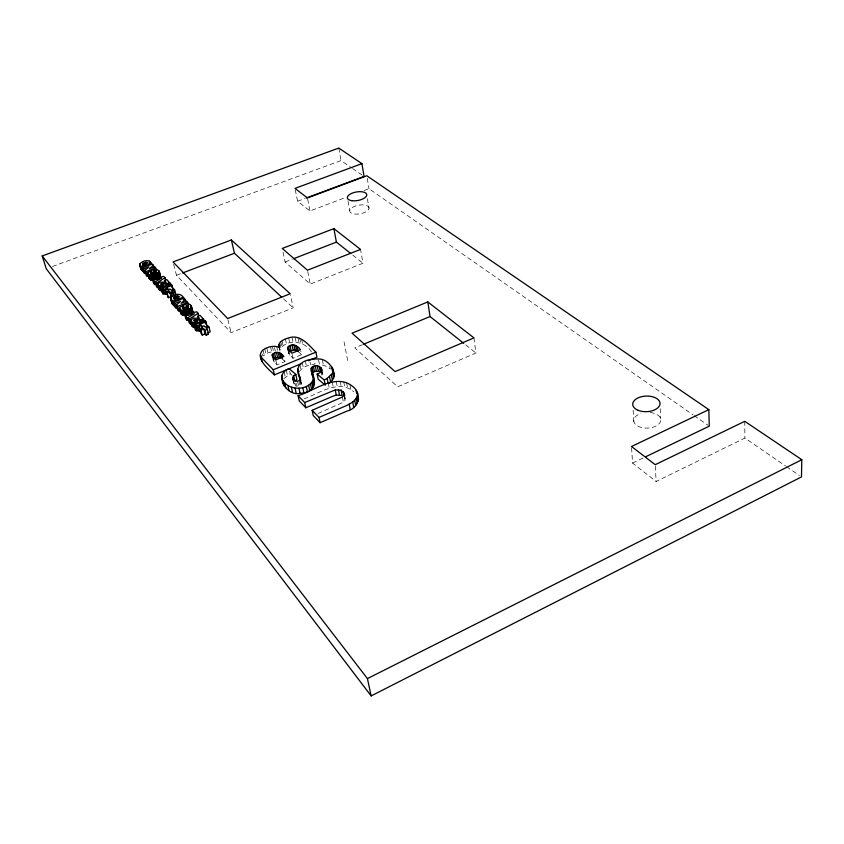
<?xml version="1.0" encoding="UTF-8"?>
<svg xmlns="http://www.w3.org/2000/svg" width="844" height="844" viewBox="0 0 844 844"><rect width="100%" height="100%" fill="white"/><g stroke="black" fill="none" stroke-linecap="round" stroke-linejoin="round"><path stroke-width="0.63" stroke-dasharray="4.22 3.17" d="M299.029 380.823L300.137 385.972L301.54 384.706L300.981 381.826M321.764 369.282L322.672 375.411L321.617 370.284M317.988 413.518L343.413 402.229L345.059 400.425L344.943 396.48M311.489 351.948C305.317 340.786 286.295 338.212 279.892 349.838L279.332 347.338M299.377 371.676C302.606 366.391 309.284 364.766 315.034 364.028L313.989 358.943M283.753 378.65L290.252 373.765L292.161 375.411M272.359 346.399L273.488 351.399L267.907 352.834L262.874 356.084L262.009 352.328M631.597 447.763L632.557 463.071L656.126 481.491L744.893 438.047L785.458 465.92M632.557 463.071L643.181 457.965M473.938 337.895L475.932 353.035L397.672 386.816L354.818 347.886L362.097 344.848M303.998 398.853C318.494 393.715 339.045 378.734 353.9 391.848M272.485 357.075L273.34 360.852L276.916 364.903L284.966 361.58L284.407 359.059M287.973 349.891L288.796 353.657L293.005 358.257L301.53 354.733L300.728 350.956M173.664 264.372L176.501 275.292L231.087 332.684L293.184 307.838L290.473 295.041M283.025 252.145L285.103 261.999L310.265 284.09L362.962 263.233L360.525 249.413M285.103 261.999L292.425 259.161M176.501 275.292L181.333 273.456M295.252 189.678L297.563 201.262L309.98 210.968L345.639 197.517M364.091 190.565L369.007 188.708L693.061 414.868M297.563 201.262L304.958 198.498M52.444 266.514L341.018 160.582L351.505 167.787M329.772 366.518L330.289 369.081L326.997 366.528L319.401 364.07L318.357 358.974M292.762 379.853L294.482 385.086L297.151 386.404L296.033 381.256M352.549 168.505L364.081 176.428M786.524 466.648L799.342 475.457M694.137 415.617L708.179 425.418M352.75 255.11L362.962 263.233M465.73 344.922L475.932 353.035M283.552 298.892L293.184 307.838M298.365 351.632L301.53 354.733M282.307 358.89L284.966 361.58M321.786 372.499L322.809 374.409M344.236 396.764L345.354 398.568M227.943 319.707L231.087 332.684M263.043 349.88L264.193 354.881M266.767 347.833L267.907 352.834M264.731 348.794L265.871 353.794M273.393 358.373L274.247 362.15M270.502 346.694L271.631 351.695M274.5 347.549L275.344 351.304M275.777 359.85L276.916 364.903M276.695 346.536L277.528 350.292M280.746 341.651L281.843 346.652M286.306 370.263L287.435 375.358M280.05 343.909L280.873 347.654M279.121 347.253L279.955 351.009M284.133 371.887L285.272 376.994M289.692 371.212L290.252 373.765M282.002 340.712L283.099 345.702M289.059 351.368L289.882 355.145M295.147 383.419L295.706 385.993M285.399 338.982L286.485 343.972M293.353 379.948L294.482 385.086M300.432 379.557L301.54 384.706M299.905 380.285L301.013 385.434M288.648 337.906L289.724 342.896M292.182 354.48L293.005 358.257M297.563 381.235L298.681 386.373M295.062 337.189L296.128 342.179M299.82 364.439L300.918 369.524M291.918 337.305L292.984 342.295M297.943 337.537L299.008 342.527M302.205 362.582L303.291 367.667M301.646 339.225L302.701 344.236M305.328 361L306.404 366.085M299.726 338.138L300.781 343.139M310.075 362.181L310.603 364.724M321.036 371.307L321.828 375.158M322.345 359.787L323.379 364.882M307.722 271.473L310.265 284.09M328.263 383.144L329.308 388.324M332.262 382.089L333.296 387.28M336.26 381.499L337.283 386.679M344.036 395.192L345.059 400.425M340.174 381.414L341.198 386.605M342.369 396.986L343.413 402.229M343.708 381.783L344.721 386.985M307.67 199.121L309.98 210.968M350.07 385.275L350.882 389.443M346.546 382.554L347.559 387.755M344.078 341.883L347.781 361.2M338.792 148.08L341.018 160.582M347.992 201.03L349.711 210.652M367.383 198.646L369.018 208.289A9.78 4.378 -10 0 1 354.248 213.975A9.78 4.378 -10 0 1 354.818 206.231A9.78 4.378 -10 0 1 369.018 208.289M367.267 178.348L369.007 188.708M633.137 410.226L633.823 421.536M655.324 465.983L656.126 481.491M660.198 408.739L660.683 418.824M288.764 352.433L288.796 353.657M744.746 421.314L744.893 438.047M650.123 412.473A13.557 7.881 -2 0 1 659.122 423.783A13.557 7.881 -2 0 1 637.568 425.967A13.557 7.881 -2 0 1 641.018 413.402"/><path stroke-width="1.27" d="M295.833 374.419L293.67 375.844L294.788 380.971L296.94 379.536L295.833 374.419L289.133 368.67C273.087 374.029 286.57 396.691 300.053 393.336C317.07 392.291 315.762 381.193 311.141 368.332C315.92 361.306 328.2 370.252 317.154 374.103L318.22 379.241L325.33 385.17L324.275 380L317.154 374.103M314.422 384.431L311.141 368.332M645.544 456.826L709.266 426.167L708.844 409.646L631.512 446.487L655.25 464.685L744.746 421.314L801.8 459.716L801.473 476.923L371.138 695.92L46.272 268.782L42.2 255.943L338.792 148.08L361.907 163.641L364.081 176.428L306.182 198.045M272.232 354.723L272.201 355.82L275.777 359.85L283.848 356.537C281.527 352.286 275.461 350.693 272.232 354.723L272.802 357.244M293.67 375.844L292.488 378.576C293.649 381.688 298.597 382.269 300.432 379.557C292.246 364.513 304.663 358.436 318.357 358.974C330.183 358.563 341.113 377.194 328.211 383.587L327.166 378.418L332.673 373.08L332.863 368.87M183.686 309.073L182.758 305.507L187.199 303.787C190.09 303.355 193.434 307.163 189.773 308.756L191.008 313.535L192.706 311.636L192.126 310.086M158.978 271.24L157.332 273.656L158.566 278.267C162.554 276.157 159.294 268.793 155.085 269.162L150.844 270.766L151.772 274.205M282.898 380.338L283.078 383.904M341.113 390.181L344.331 393.336L344.036 395.192L342.369 396.986L312.143 410.3L313.261 415.554L320.098 422.707L346.842 411.144C358.552 408.675 362.698 394.127 352.897 386.626C336.281 372.584 314.084 390.941 298.111 395.688L299.24 400.879L305.823 407.768L332.8 396.258L336.281 395.129L342.137 395.403L341.113 390.181L335.237 389.907L304.705 402.546L298.111 395.688M312.143 410.3L318.99 417.421L345.808 405.869C350.967 403.411 358.953 399.296 357.244 392.354M181.017 312.006L180.605 312.997L181.302 314.232L184.92 315.487L183.675 310.708L180.816 310.117L179.445 307.743L181.112 306.235L182.884 307.353L183.507 309.727M148.892 277.402L148.787 277.855C151.108 282.761 158.081 278.172 161.542 278.119L155.138 281.812L156.393 286.443L157.606 287.793L156.351 283.151L155.138 281.812M148.945 278.362L147.637 272.812L149.261 271.43L150.897 272.433L151.519 274.733M190.375 320.287L191.609 322.039L193.888 322.524L195.133 327.345C191.261 327.841 191.018 322.904 190.375 320.287L193.371 318.104L199.469 318.304L197.612 316.3L200.007 315.371L203.583 319.211L204.195 321.627M281.537 376.962C284.671 390.772 308.419 392.281 313.346 379.272M301.139 363.764L274.395 374.873C269.5 369.799 254.107 358.257 263.043 349.88C267.653 346.768 273.772 345.217 279.121 347.253C277.296 341.588 284.565 339.161 288.648 337.906C300.295 333.76 308.735 345.091 315.899 352.138L316.943 357.202L308.429 360.736M171.923 302.352L171.859 303.397L174.086 305.992L172.83 301.266L170.509 298.154C172.988 294.356 180.563 292.256 183.169 297.267L183.781 299.631M163.398 287.983L162.776 285.652L159.189 285.989L157.575 284.628L157.617 283.658L160.36 282.107L166.089 282.244L164.432 280.451L166.711 279.575L169.929 283.035L170.551 285.367M141.37 267.78L140.895 269.194L142.9 271.536L141.644 266.978L139.577 264.172C142.035 260.796 149.019 258.633 151.54 263.265L141.644 266.978M142.457 263.718L142.773 264.921L148.175 262.895L146.212 262.167L142.731 263.497L143.079 265.997M319.169 366.307L320.214 371.423L314.474 371.487L312.206 373.449L312.122 375.158L311.046 370.041M150.897 272.433C148.386 276.115 160.36 272.106 154.863 270.713L153.924 271.072L154.536 273.361M192.168 324.085L191.767 325.668M287.677 347.411C291.191 342.822 297.89 345.312 300.464 349.701L291.918 353.214L287.709 348.635L287.677 347.411L288.49 351.178M159.263 287.836L158.714 288.764L159.242 289.851L161.932 290.769M173.664 302.184L174.835 303.471L176.09 308.208L174.919 306.921L173.664 302.184L184.013 298.185L185.205 299.451L181.038 303.312L186.735 301.097L188.539 304.758M176.354 305.138L177.525 306.425L178.77 311.172L177.609 309.885L176.354 305.138L180.574 301.245L174.835 303.471M142.404 267.812L143.459 268.972L144.704 273.54L143.649 272.38L142.404 267.812L152.31 264.088L153.376 265.238L149.304 268.782L154.758 266.725L156.446 270.175M149.335 275.376L147.13 276.22L146.075 275.049L144.82 270.47L148.945 266.904L143.459 268.972M182.884 307.353C180.342 311.404 192.959 307.016 187.02 305.496L186.039 305.876L186.893 306.794L184.72 307.638L182.758 305.507M198.73 315.74L198.118 313.335L196.694 311.816L184.625 314.232L185.933 315.667L194.447 313.715L187.801 317.724L189.056 322.524L190.406 324.022L192.39 322.714M190.406 324.022L189.161 319.211L198.118 313.335M156.351 283.151L165.013 277.75L163.736 276.378L152.279 278.668L153.534 283.289L154.705 284.586L157.016 284.059M174.265 297.183L173.41 297.921L173.938 299.008L179.582 296.824L178.052 295.949L174.265 297.183L174.887 299.536M183.675 310.708L189.773 308.756M297.288 346.599L298.365 351.632L294.936 349.912L289.597 351.421L288.511 346.399M147.531 273.266C149.261 277.127 154.526 275.165 157.332 273.656M324.275 380L327.166 378.418M279.723 352.75L280.841 357.782L277.592 357.423L274.194 358.827L273.066 353.794M371.138 695.92L367.435 678.608L801.8 459.716M363.31 344.341L430.029 316.532L463.694 343.297M427.824 301.92L352.064 333.19L395.087 371.603L473.938 337.895L427.824 301.92L430.029 316.532M260.29 355.187L261.967 358.046L273.245 369.788L315.899 352.138M203.794 329.033L204.944 330.278L207.307 329.339L208.531 334.213L206.179 335.152L205.029 333.897L203.794 329.033L200.977 330.152L200.017 329.097L202.834 327.989L201.695 326.744L204.048 325.805L205.187 327.05L207.983 325.942L208.953 326.987L210.177 331.85L207.381 332.958M207.244 326.67L206.02 321.838L204.797 320.52L193.983 324.792L194.964 325.868L199.311 326.364L201.262 333.96L202.222 335.015L205.029 333.897M206.02 321.838L198.931 324.634L201.737 325.394L199.311 326.364M208.953 326.987L206.158 328.094L207.307 329.339M293.649 258.686L336.397 242.112L350.703 253.485M177.525 306.425L187.927 302.384M173.358 290.062L172.123 285.399L171.026 284.217L160.687 288.173L161.573 289.144L165.635 289.555L168.315 297.658L170.994 296.624L169.749 291.94L167.059 292.973L166.205 292.024L168.884 290.99L169.507 293.332M173.242 295.759L175.911 294.725L174.676 290.041L173.811 289.102L171.142 290.125L170.108 289.017L167.861 289.872L168.884 290.99M172.83 301.266L183.169 297.267M333.886 228.629L282.244 248.452L307.469 270.207L360.525 249.413L333.886 228.629L336.397 242.112M172.936 294.588L172.007 291.074L174.676 290.041M169.749 291.94L170.783 293.058L173.041 292.182L173.969 295.706M172.123 285.399L165.34 287.994L167.956 288.659L165.635 289.555M182.536 272.992L234.453 253.242L281.632 297.099M150.844 270.766L152.606 272.686L154.684 271.905L155.307 274.194M144.82 270.47L145.875 271.631L155.834 267.886M231.372 239.96L173.031 261.946L227.658 318.536L290.199 293.754L231.372 239.96L234.453 253.242M361.907 163.641L294.989 188.391L307.438 197.939L366.823 175.752L708.844 409.646M196.715 324.455L195.143 320.646C188.898 319.443 201.494 319.929 203.583 319.211M162.776 285.652L161.932 284.407C156.098 283.362 167.998 283.7 169.929 283.035M193.888 322.524L196.093 322.039M160.687 288.173L162.829 293.807L166.88 294.229M193.983 324.792L195.228 329.624L196.219 330.711L200.545 331.207M159.168 274.616L160.212 275.83M175.046 293.786L175.911 294.725M153.924 271.072L154.684 271.905M172.007 291.074L173.041 292.182M152.279 278.668L153.45 279.965L154.705 284.586M187.801 317.724L189.161 319.211M42.2 255.943L367.435 678.608M333 372.426L333.886 374.008M300.548 380.718L297.689 369.039M139.745 263.697L140.99 268.244M139.577 264.172L141.243 269.721M139.65 264.647L140.895 269.194M145.875 271.631L147.13 276.22M143.142 263.265L143.765 265.533M142.731 263.497L143.353 265.776M150.844 275.482L152.089 280.081M150.221 275.429L151.477 280.029M149.641 275.313L150.897 279.913M149.23 275.165L150.475 279.765M145.463 262.357L146.075 264.626M148.839 274.965L150.095 279.564M147.964 272.359L148.903 275.809M147.637 272.812L149.399 278.974M144.419 262.716L145.041 264.984M157.459 284.122L158.83 289.27M154.515 274.891L155.76 279.501M153.735 275.123L154.663 278.573M149.483 261.155L150.095 263.423M152.606 272.686L153.228 274.986M152.964 275.292L153.903 278.752M152.215 275.418L153.154 278.868M151.509 275.482L152.764 280.081M150.485 272.717L151.108 275.017M158.292 272.971L159.527 277.57M162.66 289.028L163.905 293.701M161.626 285.968L162.248 288.289M157.86 273.319L159.094 277.919M160.677 286.116L162.829 293.807M156.066 271.103L156.678 273.403M156.741 273.994L157.976 278.594M155.771 270.956L156.383 273.245M159.885 286.116L161.141 290.779M156.066 274.311L156.995 277.76M159.189 285.989L160.434 290.642M153.376 265.238L153.988 267.527M154.863 270.713L155.475 273.013M158.556 285.694L159.811 290.347M155.328 274.606L156.256 278.066M157.617 283.658L159.242 289.851M164.432 280.451L165.044 282.761M167.059 292.973L168.315 297.658M163.588 283.426L164.517 286.918M164.633 289.218L165.878 293.881M162.396 283.32L163.325 286.802M158.809 270.892L160.244 276.526M163.662 289.049L164.907 293.712M158.524 270.534L160.096 276.874M161.932 284.407L162.871 287.888M158.63 272.623L159.864 277.222M161.594 283.31L162.839 287.952M169.275 283.225L169.887 285.557M168.61 283.384L169.222 285.705M170.783 293.058L171.712 296.571M167.239 283.573L167.861 285.905M170.678 297.637L171.606 301.171M171.005 299.251L172.25 303.967M165.013 277.75L165.624 280.071M166.49 283.605L167.418 287.097M170.509 298.154L171.859 303.397M165.635 283.595L166.563 287.087M176.681 296.212L177.293 298.565M180.057 309.474L181.302 314.232M179.445 307.743L180.7 312.502M179.35 308.239L180.795 313.546M173.811 289.102L174.729 292.615M174.845 296.898L175.468 299.261M171.026 284.217L171.954 287.709M184.425 310.645L185.353 314.232M184.625 314.232L185.88 319.021L187.189 320.467L185.933 315.667M182.969 310.708L184.214 315.477M182.304 310.634L183.549 315.413M181.682 310.508L182.937 315.276M177.472 296.012L178.084 298.365M181.238 310.339L182.483 315.107M180.816 310.117L182.061 314.886M187.02 305.496L187.938 309.062M185.205 299.451L185.817 301.825M190.512 319.781L192.232 326.311M187.684 309.79L188.613 313.367M184.013 298.185L184.636 300.548M186.84 310.096L188.085 314.865M186.018 310.339L186.946 313.915M185.205 310.518L186.144 314.105M190.902 305.328L192.569 312.016M196.124 325.752L197.369 330.595M191.103 307.617L192.337 312.396M194.88 322.366L195.502 324.782M190.765 308.007L191.989 312.776M194.964 325.868L196.219 330.711M190.311 308.387L191.546 313.156M193.044 322.524L194.289 327.345M189.161 309.115L190.396 313.894M188.001 305.76L188.613 308.144M192.295 322.366L193.54 327.198M188.465 309.463L189.394 313.04M191.609 322.039L192.854 326.86M197.612 316.3L198.234 318.705M200.977 330.152L202.222 335.015M196.863 319.581L197.781 323.199M198.224 325.974L199.469 330.827M195.586 319.454L196.821 324.275M197.179 325.784L198.424 330.626M191.219 305.718L192.727 311.257M191.482 306.868L192.706 311.636M194.732 319.433L195.66 323.052M202.191 319.581L202.803 321.997M204.944 330.278L206.179 335.152M200.745 319.781L201.357 322.197M199.954 319.813L200.872 323.431M201.695 326.744L202.307 329.171M199.047 319.792L199.965 323.41M204.797 320.52L205.714 324.149M202.887 319.422L203.499 321.828M260.543 355.039L262.02 361.633M273.245 369.788L274.395 374.873M274.574 352.982L275.693 358.004M278.161 352.296L279.28 357.318M284.597 382.701L285.736 387.829M281.759 375.232L282.329 377.785M282.951 380.697L284.101 385.824M276.463 352.402L277.592 357.423M281.189 353.858L282.307 358.89M278.784 344.837L279.332 347.338M287.888 385.508L289.038 390.656M295.062 388.092L296.191 393.251M292.573 377.215L293.132 379.779M291.38 387.259L292.52 392.407M299.873 376.698L300.696 380.549M304.705 402.546L305.823 407.768M291.982 344.985L293.068 349.996M290.019 345.555L291.106 350.577M298.934 388.166L300.053 393.336M295.632 345.396L296.708 350.418M293.86 344.89L294.936 349.912M302.743 387.586L303.851 392.755M308.609 385.286L309.706 390.456M306.267 386.447L307.374 391.616M311.9 382.575L312.987 387.734M318.99 417.421L320.098 422.707M310.486 383.999L311.584 389.168M312.006 367.214L313.082 372.331M312.892 375.095L314.432 382.448M312.85 381.013L313.936 386.172M315.245 365.874L316.31 370.991M313.409 366.38L314.474 371.487M317.249 365.832L318.304 370.938M321.469 368.311L321.997 370.875M320.741 367.383L321.532 371.223M329.529 376.74L330.563 381.899M358.236 397.598L358.626 399.528M331.534 366.496L332.293 370.347M332.673 373.08L333.707 378.239M335.237 389.907L336.281 395.129M331.365 374.958L332.399 380.116M338.412 389.633L339.446 394.844M333.243 371.065L334.277 376.213M344.331 393.336L344.742 395.425M343.213 391.532L344.036 395.72M349.173 404.181L350.197 409.456M352.686 401.966L353.699 407.241M356.273 398.284L357.276 403.548M354.691 400.278L355.704 405.542M357.297 396.205L358.289 401.47M356.094 390.308L356.685 393.452M261.418 358.805L261.45 360.209M638.159 410.332A13.662 7.807 -2.2 0 0 659.924 404.476A13.662 7.807 -2.2 0 0 641.039 396.828A13.662 7.807 -2.2 0 0 638.159 410.332M351.906 200.693A9.833 4.315 -10 0 0 366.76 195.027A9.833 4.315 -10 0 0 352.497 193.033A9.833 4.315 -10 0 0 351.906 200.693"/></g></svg>
